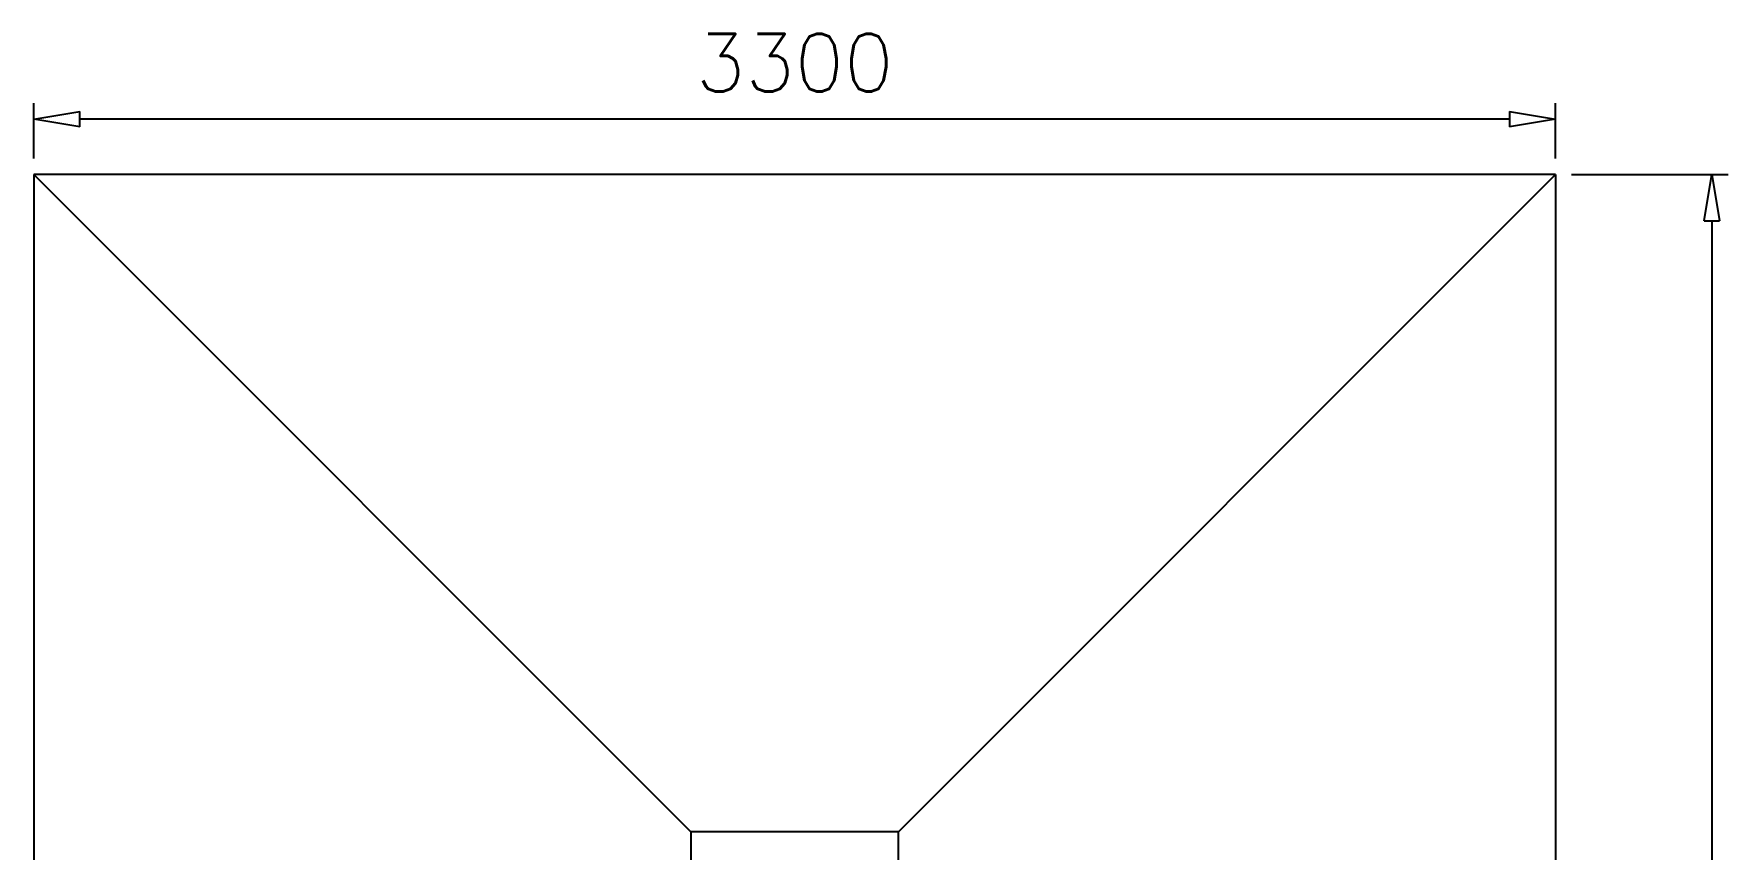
# Model space of a CAD drawing. Header units: millimetres. Extents: x 331487 to 517269, y 198509 to 399936.
# Drawn here: x 435254 to 438929, y 336076 to 337844 of the extents above; entities that cross this region are included whole.
import ezdxf

# ---------------------------------------------------------------- set-up
doc = ezdxf.new("R2010")
doc.units = ezdxf.units.MM
doc.header["$MEASUREMENT"] = 0
doc.layers.add('FOOTING', color=5, linetype='Continuous')
doc.styles.add('RO', font='romans.shx', dxfattribs={"height": 125})

# ---------------------------------------------------------------- blocks, each defined once
blk = doc.blocks.new('_ClosedBlank')
at = {"color": 0, "linetype": 'ByBlock', "lineweight": -2}
for p, q in [((-1, 0.167), (0, 0)), ((-1, 0.167), (-1, -0.167)), ((0, 0), (-1, -0.167))]:
    blk.add_line(p, q, dxfattribs=at)

msp = doc.modelspace()

# ---------------------------------------------------------------- linework, layer by layer
at = {"layer": 'FOOTING', "color": 4}
for p, q in [((435254.3, 337573.5), (435254.3, 337693.7)), ((438554.3, 337573.5), (438554.3, 337693.7)), ((438454.3, 337658.7), (435354.3, 337658.7)), ((438589.3, 337538.5), (438928.7, 337538.5)), ((438893.7, 337438.5), (438893.7, 333438.5))]:
    msp.add_line(p, q, dxfattribs=at)
at = {"layer": 'FOOTING'}
for p, q in [((435254.3, 337538.5), (435254.3, 333338.5)), ((438554.3, 337538.5), (435254.3, 337538.5)), ((436679.3, 336113.5), (435254.3, 337538.5)), ((437129.3, 336113.5), (438554.3, 337538.5)), ((438554.3, 337538.5), (438554.3, 333338.5)), ((436679.3, 336113.5), (436679.3, 334763.5)), ((437129.3, 336113.5), (436679.3, 336113.5)), ((437129.3, 334763.5), (437129.3, 336113.5))]:
    msp.add_line(p, q, dxfattribs=at)

# ---------------------------------------------------------------- block references
at = {"layer": 'FOOTING', "color": 4, "xscale": 100, "yscale": 100, "zscale": 100}
for p, rotation in [((435254.3, 337658.7), 180), ((438893.7, 337538.5), 90)]:
    msp.add_blockref('_ClosedBlank', p, dxfattribs=dict(at, rotation=rotation))
msp.add_blockref('_ClosedBlank', (438554.3, 337658.7), dxfattribs=at)

# ---------------------------------------------------------------- texts
at = {"layer": 'FOOTING', "color": 3, "insert": (436904.3, 337781.2), "char_height": 125, "attachment_point": 5, "style": 'RO'}
msp.add_mtext('3300', dxfattribs=at)

doc.saveas('drawing.dxf')
